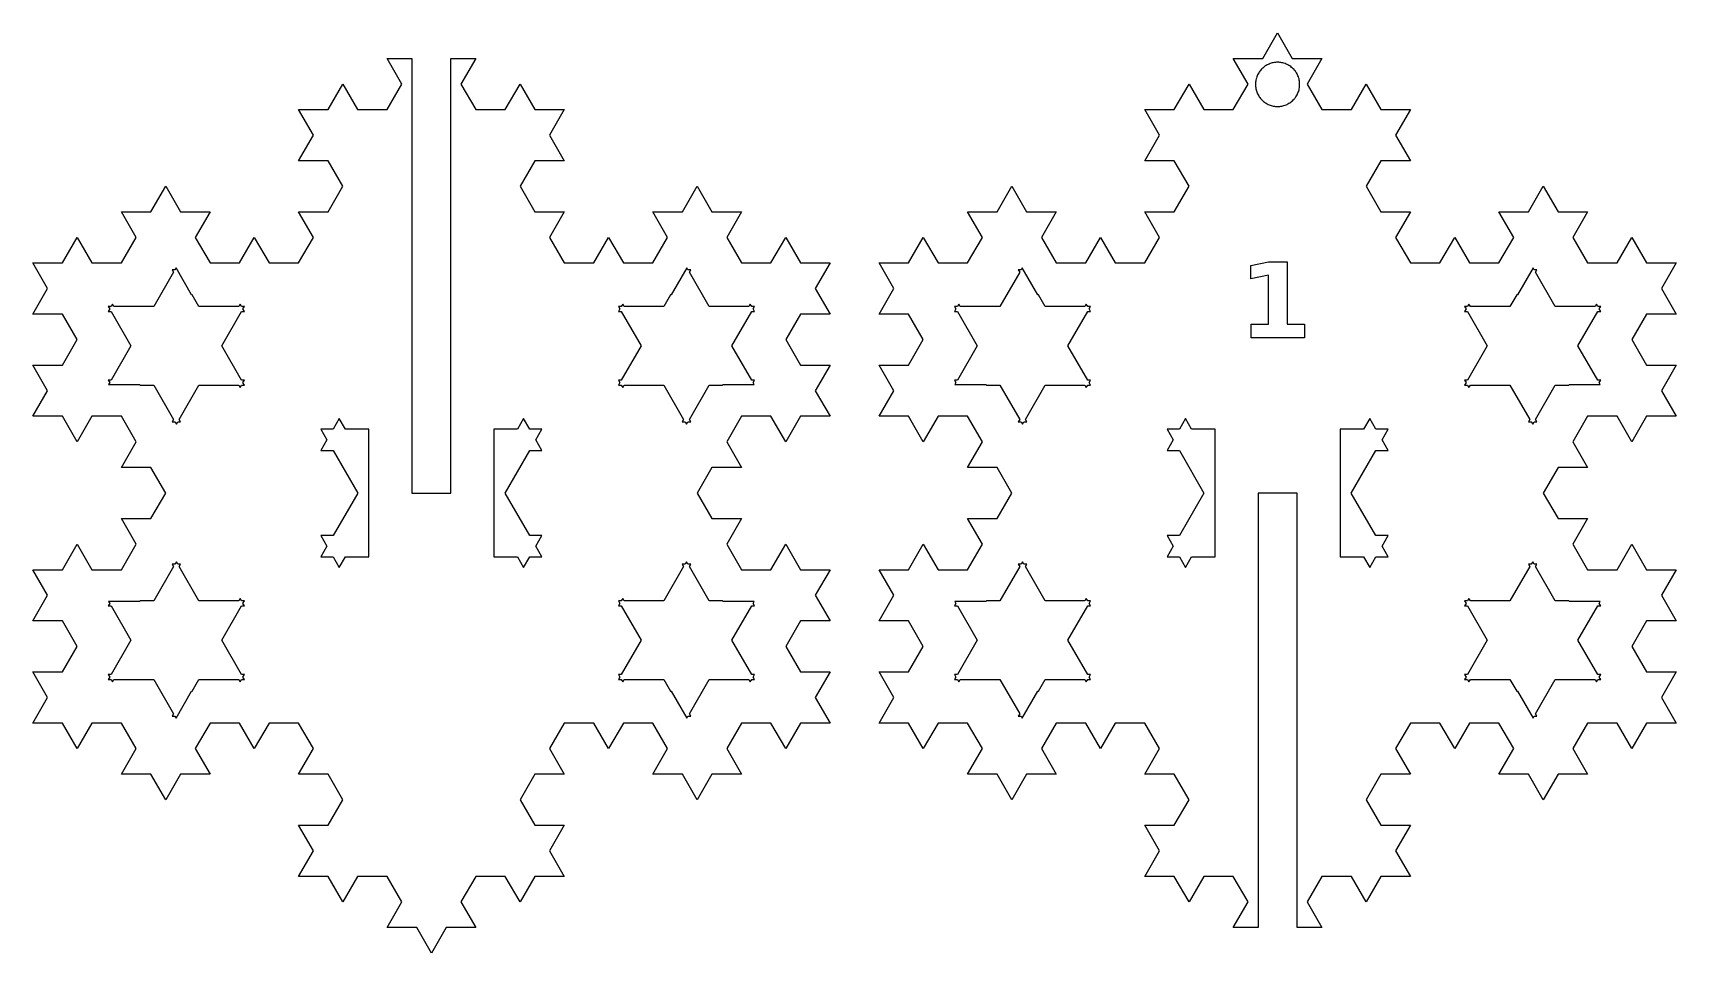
# Model space of a CAD drawing. Header units: millimetres. Extents: x -32 to 101, y -38 to 38.
import ezdxf

# ---------------------------------------------------------------- set-up
doc = ezdxf.new("R2010")
doc.units = ezdxf.units.MM
doc.layers.add('CUT', color=1, linetype='Continuous')
doc.layers.add('ENGRAVE', color=7, linetype='Continuous')

msp = doc.modelspace()

# ---------------------------------------------------------------- linework, layer by layer
at = {"layer": 'CUT'}
for points in [[(71.36, 33.33), (72.56, 31.25), (74.97, 31.25), (76.17, 33.33), (77.37, 31.25), (79.78, 31.25), (78.57, 29.17), (79.78, 27.08), (77.37, 27.08), (76.17, 25), (77.37, 22.92), (79.78, 22.92), (78.57, 20.83), (79.78, 18.75), (82.18, 18.75), (83.39, 20.83), (84.59, 18.75), (86.99, 18.75), (88.2, 20.83), (86.99, 22.92), (89.4, 22.92), (90.6, 25), (91.81, 22.92), (94.21, 22.92), (93.01, 20.83), (94.21, 18.75), (96.62, 18.75), (97.82, 20.83), (99.02, 18.75), (101.43, 18.75), (100.23, 16.67), (101.43, 14.58), (99.02, 14.58), (97.82, 12.5), (99.02, 10.42), (101.43, 10.42), (100.23, 8.33), (101.43, 6.25), (99.02, 6.25), (97.82, 4.17), (96.62, 6.25), (94.21, 6.25), (93.01, 4.17), (94.21, 2.08), (91.81, 2.08), (90.6, 0), (91.81, -2.08), (94.21, -2.08), (93.01, -4.17), (94.21, -6.25), (96.62, -6.25), (97.82, -4.17), (99.02, -6.25), (101.43, -6.25), (100.23, -8.33), (101.43, -10.42), (99.02, -10.42), (97.82, -12.5), (99.02, -14.58), (101.43, -14.58), (100.23, -16.67), (101.43, -18.75), (99.02, -18.75), (97.82, -20.83), (96.62, -18.75), (94.21, -18.75), (93.01, -20.83), (94.21, -22.92), (91.81, -22.92), (90.6, -25), (89.4, -22.92), (86.99, -22.92), (88.2, -20.83), (86.99, -18.75), (84.59, -18.75), (83.39, -20.83), (82.18, -18.75), (79.78, -18.75), (78.57, -20.83), (79.78, -22.92), (77.37, -22.92), (76.17, -25), (77.37, -27.08), (79.78, -27.08), (78.57, -29.17), (79.78, -31.25), (77.37, -31.25), (76.17, -33.33), (74.97, -31.25), (72.56, -31.25), (71.36, -33.33), (72.56, -35.42), (70.54, -35.42), (70.54, 0), (67.36, 0), (67.36, -35.42), (65.34, -35.42), (66.55, -33.33), (65.34, -31.25), (62.94, -31.25), (61.74, -33.33), (60.53, -31.25), (58.13, -31.25), (59.33, -29.17), (58.13, -27.08), (60.53, -27.08), (61.74, -25), (60.53, -22.92), (58.13, -22.92), (59.33, -20.83), (58.13, -18.75), (55.72, -18.75), (54.52, -20.83), (53.32, -18.75), (50.91, -18.75), (49.71, -20.83), (50.91, -22.92), (48.5, -22.92), (47.3, -25), (46.1, -22.92), (43.69, -22.92), (44.9, -20.83), (43.69, -18.75), (41.29, -18.75), (40.08, -20.83), (38.88, -18.75), (36.48, -18.75), (37.68, -16.67), (36.48, -14.58), (38.88, -14.58), (40.08, -12.5), (38.88, -10.42), (36.48, -10.42), (37.68, -8.33), (36.48, -6.25), (38.88, -6.25), (40.08, -4.17), (41.29, -6.25), (43.69, -6.25), (44.9, -4.17), (43.69, -2.08), (46.1, -2.08), (47.3, 0), (46.1, 2.08), (43.69, 2.08), (44.9, 4.17), (43.69, 6.25), (41.29, 6.25), (40.08, 4.17), (38.88, 6.25), (36.48, 6.25), (37.68, 8.33), (36.48, 10.42), (38.88, 10.42), (40.08, 12.5), (38.88, 14.58), (36.48, 14.58), (37.68, 16.67), (36.48, 18.75), (38.88, 18.75), (40.08, 20.83), (41.29, 18.75), (43.69, 18.75), (44.9, 20.83), (43.69, 22.92), (46.1, 22.92), (47.3, 25), (48.5, 22.92), (50.91, 22.92), (49.71, 20.83), (50.91, 18.75), (53.32, 18.75), (54.52, 20.83), (55.72, 18.75), (58.13, 18.75), (59.33, 20.83), (58.13, 22.92), (60.53, 22.92), (61.74, 25), (60.53, 27.08), (58.13, 27.08), (59.33, 29.17), (58.13, 31.25), (60.53, 31.25), (61.74, 33.33), (62.94, 31.25), (65.34, 31.25), (66.55, 33.33), (65.34, 35.42), (67.75, 35.42), (68.95, 37.5), (70.15, 35.42), (72.56, 35.42), (71.36, 33.33)], [(3.61, 35.42), (2.41, 33.33), (3.61, 31.25), (6.01, 31.25), (7.22, 33.33), (8.42, 31.25), (10.83, 31.25), (9.62, 29.17), (10.83, 27.08), (8.42, 27.08), (7.22, 25), (8.42, 22.92), (10.83, 22.92), (9.62, 20.83), (10.83, 18.75), (13.23, 18.75), (14.43, 20.83), (15.64, 18.75), (18.04, 18.75), (19.25, 20.83), (18.04, 22.92), (20.45, 22.92), (21.65, 25), (22.85, 22.92), (25.26, 22.92), (24.06, 20.83), (25.26, 18.75), (27.66, 18.75), (28.87, 20.83), (30.07, 18.75), (32.48, 18.75), (31.27, 16.67), (32.48, 14.58), (30.07, 14.58), (28.87, 12.5), (30.07, 10.42), (32.48, 10.42), (31.27, 8.33), (32.48, 6.25), (30.07, 6.25), (28.87, 4.17), (27.66, 6.25), (25.26, 6.25), (24.06, 4.17), (25.26, 2.08), (22.85, 2.08), (21.65, 0), (22.85, -2.08), (25.26, -2.08), (24.06, -4.17), (25.26, -6.25), (27.66, -6.25), (28.87, -4.17), (30.07, -6.25), (32.48, -6.25), (31.27, -8.33), (32.48, -10.42), (30.07, -10.42), (28.87, -12.5), (30.07, -14.58), (32.48, -14.58), (31.27, -16.67), (32.48, -18.75), (30.07, -18.75), (28.87, -20.83), (27.66, -18.75), (25.26, -18.75), (24.06, -20.83), (25.26, -22.92), (22.85, -22.92), (21.65, -25), (20.45, -22.92), (18.04, -22.92), (19.25, -20.83), (18.04, -18.75), (15.64, -18.75), (14.43, -20.83), (13.23, -18.75), (10.83, -18.75), (9.62, -20.83), (10.83, -22.92), (8.42, -22.92), (7.22, -25), (8.42, -27.08), (10.83, -27.08), (9.62, -29.17), (10.83, -31.25), (8.42, -31.25), (7.22, -33.33), (6.01, -31.25), (3.61, -31.25), (2.41, -33.33), (3.61, -35.42), (1.2, -35.42), (0, -37.5), (-1.2, -35.42), (-3.61, -35.42), (-2.41, -33.33), (-3.61, -31.25), (-6.01, -31.25), (-7.22, -33.33), (-8.42, -31.25), (-10.83, -31.25), (-9.62, -29.17), (-10.83, -27.08), (-8.42, -27.08), (-7.22, -25), (-8.42, -22.92), (-10.83, -22.92), (-9.62, -20.83), (-10.83, -18.75), (-13.23, -18.75), (-14.43, -20.83), (-15.64, -18.75), (-18.04, -18.75), (-19.25, -20.83), (-18.04, -22.92), (-20.45, -22.92), (-21.65, -25), (-22.85, -22.92), (-25.26, -22.92), (-24.06, -20.83), (-25.26, -18.75), (-27.66, -18.75), (-28.87, -20.83), (-30.07, -18.75), (-32.48, -18.75), (-31.27, -16.67), (-32.48, -14.58), (-30.07, -14.58), (-28.87, -12.5), (-30.07, -10.42), (-32.48, -10.42), (-31.27, -8.33), (-32.48, -6.25), (-30.07, -6.25), (-28.87, -4.17), (-27.66, -6.25), (-25.26, -6.25), (-24.06, -4.17), (-25.26, -2.08), (-22.85, -2.08), (-21.65, 0), (-22.85, 2.08), (-25.26, 2.08), (-24.06, 4.17), (-25.26, 6.25), (-27.66, 6.25), (-28.87, 4.17), (-30.07, 6.25), (-32.48, 6.25), (-31.27, 8.33), (-32.48, 10.42), (-30.07, 10.42), (-28.87, 12.5), (-30.07, 14.58), (-32.48, 14.58), (-31.27, 16.67), (-32.48, 18.75), (-30.07, 18.75), (-28.87, 20.83), (-27.66, 18.75), (-25.26, 18.75), (-24.06, 20.83), (-25.26, 22.92), (-22.85, 22.92), (-21.65, 25), (-20.45, 22.92), (-18.04, 22.92), (-19.25, 20.83), (-18.04, 18.75), (-15.64, 18.75), (-14.43, 20.83), (-13.23, 18.75), (-10.83, 18.75), (-9.62, 20.83), (-10.83, 22.92), (-8.42, 22.92), (-7.22, 25), (-8.42, 27.08), (-10.83, 27.08), (-9.62, 29.17), (-10.83, 31.25), (-8.42, 31.25), (-7.22, 33.33), (-6.01, 31.25), (-3.61, 31.25), (-2.41, 33.33), (-3.61, 35.42), (-1.59, 35.42), (-1.59, 0), (1.59, 0), (1.59, 35.42), (3.61, 35.42)], [(70.75, 33.39), (70.74, 33.48), (70.73, 33.56), (70.72, 33.65), (70.7, 33.74), (70.67, 33.82), (70.65, 33.91), (70.61, 33.99), (70.58, 34.07), (70.54, 34.15), (70.5, 34.23), (70.45, 34.3), (70.4, 34.37), (70.34, 34.44), (70.29, 34.51), (70.22, 34.57), (70.16, 34.63), (70.09, 34.69), (70.02, 34.75), (69.95, 34.8), (69.88, 34.84), (69.8, 34.89), (69.72, 34.93), (69.64, 34.96), (69.56, 34.99), (69.47, 35.02), (69.39, 35.05), (69.3, 35.07), (69.22, 35.08), (69.13, 35.09), (69.04, 35.1), (68.95, 35.1), (68.86, 35.1), (68.78, 35.09), (68.69, 35.08), (68.6, 35.07), (68.51, 35.05), (68.43, 35.02), (68.35, 34.99), (68.26, 34.96), (68.18, 34.93), (68.1, 34.89), (68.03, 34.84), (67.95, 34.8), (67.88, 34.75), (67.81, 34.69), (67.74, 34.63), (67.68, 34.57), (67.62, 34.51), (67.56, 34.44), (67.51, 34.37), (67.46, 34.3), (67.41, 34.23), (67.36, 34.15), (67.32, 34.07), (67.29, 33.99), (67.26, 33.91), (67.23, 33.82), (67.21, 33.74), (67.19, 33.65), (67.17, 33.56), (67.16, 33.48), (67.15, 33.39), (67.15, 33.3), (67.15, 33.21), (67.16, 33.12), (67.17, 33.04), (67.19, 32.95), (67.21, 32.86), (67.23, 32.78), (67.26, 32.69), (67.29, 32.61), (67.32, 32.53), (67.36, 32.45), (67.41, 32.37), (67.46, 32.3), (67.51, 32.23), (67.56, 32.16), (67.62, 32.09), (67.68, 32.03), (67.74, 31.97), (67.81, 31.91), (67.88, 31.85), (67.95, 31.8), (68.03, 31.76), (68.1, 31.71), (68.18, 31.67), (68.26, 31.64), (68.35, 31.61), (68.43, 31.58), (68.51, 31.55), (68.6, 31.53), (68.69, 31.52), (68.78, 31.51), (68.86, 31.5), (68.95, 31.5), (69.04, 31.5), (69.13, 31.51), (69.22, 31.52), (69.3, 31.53), (69.39, 31.55), (69.47, 31.58), (69.56, 31.61), (69.64, 31.64), (69.72, 31.67), (69.8, 31.71), (69.88, 31.76), (69.95, 31.8), (70.02, 31.85), (70.09, 31.91), (70.16, 31.97), (70.22, 32.03), (70.29, 32.09), (70.34, 32.16), (70.4, 32.23), (70.45, 32.3), (70.5, 32.37), (70.54, 32.45), (70.58, 32.53), (70.61, 32.61), (70.65, 32.69), (70.67, 32.78), (70.7, 32.86), (70.72, 32.95), (70.73, 33.04), (70.74, 33.12), (70.75, 33.21), (70.75, 33.3), (70.75, 33.39)], [(-26.1, 9.2), (-26.33, 9.2), (-26.21, 9), (-26.3, 8.85), (-23.76, 8.85), (-23.73, 8.8), (-22.63, 8.8), (-21.02, 6), (-21.13, 5.8), (-20.9, 5.8), (-20.78, 5.6), (-20.67, 5.8), (-20.44, 5.8), (-20.55, 6), (-18.94, 8.8), (-15.7, 8.8), (-15.59, 8.6), (-15.47, 8.8), (-15.24, 8.8), (-15.36, 9), (-15.24, 9.2), (-15.47, 9.2), (-17.09, 12), (-15.47, 14.8), (-15.24, 14.8), (-15.36, 15), (-15.24, 15.2), (-15.47, 15.2), (-15.59, 15.4), (-15.7, 15.2), (-18.94, 15.2), (-19.49, 16.15), (-19.54, 16.15), (-20.81, 18.35), (-20.9, 18.2), (-21.13, 18.2), (-21.02, 18), (-22.63, 15.2), (-25.87, 15.2), (-25.98, 15.4), (-26.1, 15.2), (-26.33, 15.2), (-26.21, 15), (-26.33, 14.8), (-26.1, 14.8), (-24.48, 12), (-26.1, 9.2)], [(15.47, 9.2), (15.24, 9.2), (15.36, 9), (15.24, 8.8), (15.47, 8.8), (15.59, 8.6), (15.7, 8.8), (18.94, 8.8), (20.55, 6), (20.44, 5.8), (20.67, 5.8), (20.78, 5.6), (20.9, 5.8), (21.13, 5.8), (21.02, 6), (22.63, 8.8), (23.73, 8.8), (23.76, 8.85), (26.3, 8.85), (26.21, 9), (26.33, 9.2), (26.1, 9.2), (24.48, 12), (26.1, 14.8), (26.33, 14.8), (26.21, 15), (26.33, 15.2), (26.1, 15.2), (25.98, 15.4), (25.87, 15.2), (22.63, 15.2), (21.02, 18), (21.13, 18.2), (20.9, 18.2), (20.81, 18.35), (19.54, 16.15), (19.49, 16.15), (18.94, 15.2), (15.7, 15.2), (15.59, 15.4), (15.47, 15.2), (15.24, 15.2), (15.36, 15), (15.24, 14.8), (15.47, 14.8), (17.09, 12), (15.47, 9.2)], [(42.62, 9.2), (42.74, 9), (42.65, 8.85), (45.19, 8.85), (45.22, 8.8), (46.32, 8.8), (47.94, 6), (47.82, 5.8), (48.05, 5.8), (48.17, 5.6), (48.28, 5.8), (48.51, 5.8), (48.4, 6), (50.01, 8.8), (53.25, 8.8), (53.36, 8.6), (53.48, 8.8), (53.71, 8.8), (53.59, 9), (53.71, 9.2), (53.48, 9.2), (51.86, 12), (53.48, 14.8), (53.71, 14.8), (53.59, 15), (53.71, 15.2), (53.48, 15.2), (53.36, 15.4), (53.25, 15.2), (50.01, 15.2), (49.47, 16.15), (49.41, 16.15), (48.14, 18.35), (48.05, 18.2), (47.82, 18.2), (47.94, 18), (46.32, 15.2), (43.09, 15.2), (42.97, 15.4), (42.86, 15.2), (42.62, 15.2), (42.74, 15), (42.62, 14.8), (42.86, 14.8), (44.47, 12), (42.86, 9.2), (42.62, 9.2)], [(84.19, 9.2), (84.31, 9), (84.19, 8.8), (84.42, 8.8), (84.54, 8.6), (84.66, 8.8), (87.89, 8.8), (89.51, 6), (89.39, 5.8), (89.62, 5.8), (89.74, 5.6), (89.85, 5.8), (90.08, 5.8), (89.97, 6), (91.58, 8.8), (92.68, 8.8), (92.71, 8.85), (95.25, 8.85), (95.16, 9), (95.28, 9.2), (95.05, 9.2), (93.43, 12), (95.05, 14.8), (95.28, 14.8), (95.16, 15), (95.28, 15.2), (95.05, 15.2), (94.93, 15.4), (94.82, 15.2), (91.58, 15.2), (89.97, 18), (90.08, 18.2), (89.85, 18.2), (89.77, 18.35), (88.5, 16.15), (88.44, 16.15), (87.89, 15.2), (84.66, 15.2), (84.54, 15.4), (84.42, 15.2), (84.19, 15.2), (84.31, 15), (84.19, 14.8), (84.42, 14.8), (86.04, 12), (84.42, 9.2), (84.19, 9.2)], [(-7.01, -5.2), (-5.09, -5.2), (-5.09, 5.2), (-7.01, 5.2), (-7.51, 6.07), (-8.01, 5.2), (-9.01, 5.2), (-8.51, 4.33), (-9.01, 3.47), (-8.01, 3.47), (-6, 0), (-8.01, -3.47), (-9.01, -3.47), (-8.51, -4.33), (-9.01, -5.2), (-8.01, -5.2), (-7.51, -6.07), (-7.01, -5.2)], [(7.51, 6.07), (7.01, 5.2), (5.09, 5.2), (5.09, -5.2), (7.01, -5.2), (7.51, -6.07), (8.01, -5.2), (9.01, -5.2), (8.51, -4.33), (9.01, -3.47), (8.01, -3.47), (6, 0), (8.01, 3.47), (9.01, 3.47), (8.51, 4.33), (9.01, 5.2), (8.01, 5.2), (7.51, 6.07)], [(63.86, -5.2), (63.86, 5.2), (61.95, 5.2), (61.45, 6.07), (60.95, 5.2), (59.95, 5.2), (60.45, 4.33), (59.95, 3.47), (60.95, 3.47), (62.95, 0), (60.95, -3.47), (59.95, -3.47), (60.45, -4.33), (59.95, -5.2), (60.95, -5.2), (61.45, -6.07), (61.95, -5.2), (63.86, -5.2)], [(75.96, 5.2), (74.04, 5.2), (74.04, -5.2), (75.96, -5.2), (76.46, -6.07), (76.96, -5.2), (77.96, -5.2), (77.46, -4.33), (77.96, -3.47), (76.96, -3.47), (74.96, 0), (76.96, 3.47), (77.96, 3.47), (77.46, 4.33), (77.96, 5.2), (76.96, 5.2), (76.46, 6.07), (75.96, 5.2)], [(-26.33, -14.8), (-26.21, -15), (-26.33, -15.2), (-26.1, -15.2), (-25.98, -15.4), (-25.87, -15.2), (-22.63, -15.2), (-21.02, -18), (-21.13, -18.2), (-20.9, -18.2), (-20.81, -18.35), (-19.54, -16.15), (-19.49, -16.15), (-18.94, -15.2), (-15.7, -15.2), (-15.59, -15.4), (-15.47, -15.2), (-15.24, -15.2), (-15.36, -15), (-15.24, -14.8), (-15.47, -14.8), (-17.09, -12), (-15.47, -9.2), (-15.24, -9.2), (-15.36, -9), (-15.24, -8.8), (-15.47, -8.8), (-15.59, -8.6), (-15.7, -8.8), (-18.94, -8.8), (-20.55, -6), (-20.44, -5.8), (-20.67, -5.8), (-20.78, -5.6), (-20.9, -5.8), (-21.13, -5.8), (-21.02, -6), (-22.63, -8.8), (-23.73, -8.8), (-23.76, -8.85), (-26.3, -8.85), (-26.21, -9), (-26.33, -9.2), (-26.1, -9.2), (-24.48, -12), (-26.1, -14.8), (-26.33, -14.8)], [(15.47, -14.8), (15.24, -14.8), (15.36, -15), (15.24, -15.2), (15.47, -15.2), (15.59, -15.4), (15.7, -15.2), (18.94, -15.2), (19.49, -16.15), (19.54, -16.15), (20.81, -18.35), (20.9, -18.2), (21.13, -18.2), (21.02, -18), (22.63, -15.2), (25.87, -15.2), (25.98, -15.4), (26.1, -15.2), (26.33, -15.2), (26.21, -15), (26.33, -14.8), (26.1, -14.8), (24.48, -12), (26.1, -9.2), (26.33, -9.2), (26.21, -9), (26.3, -8.85), (23.76, -8.85), (23.73, -8.8), (22.63, -8.8), (21.02, -6), (21.13, -5.8), (20.9, -5.8), (20.78, -5.6), (20.67, -5.8), (20.44, -5.8), (20.55, -6), (18.94, -8.8), (15.7, -8.8), (15.59, -8.6), (15.47, -8.8), (15.24, -8.8), (15.36, -9), (15.24, -9.2), (15.47, -9.2), (17.09, -12), (15.47, -14.8)], [(42.74, -15), (42.62, -15.2), (42.86, -15.2), (42.97, -15.4), (43.09, -15.2), (46.32, -15.2), (47.94, -18), (47.82, -18.2), (48.05, -18.2), (48.14, -18.35), (49.41, -16.15), (49.47, -16.15), (50.01, -15.2), (53.25, -15.2), (53.36, -15.4), (53.48, -15.2), (53.71, -15.2), (53.59, -15), (53.71, -14.8), (53.48, -14.8), (51.86, -12), (53.48, -9.2), (53.71, -9.2), (53.59, -9), (53.71, -8.8), (53.48, -8.8), (53.36, -8.6), (53.25, -8.8), (50.01, -8.8), (48.4, -6), (48.51, -5.8), (48.28, -5.8), (48.17, -5.6), (48.05, -5.8), (47.82, -5.8), (47.94, -6), (46.32, -8.8), (45.22, -8.8), (45.19, -8.85), (42.65, -8.85), (42.74, -9), (42.62, -9.2), (42.86, -9.2), (44.47, -12), (42.86, -14.8), (42.62, -14.8), (42.74, -15)], [(84.19, -14.8), (84.31, -15), (84.19, -15.2), (84.42, -15.2), (84.54, -15.4), (84.66, -15.2), (87.89, -15.2), (88.44, -16.15), (88.5, -16.15), (89.77, -18.35), (89.85, -18.2), (90.08, -18.2), (89.97, -18), (91.58, -15.2), (94.82, -15.2), (94.93, -15.4), (95.05, -15.2), (95.28, -15.2), (95.16, -15), (95.28, -14.8), (95.05, -14.8), (93.43, -12), (95.05, -9.2), (95.28, -9.2), (95.16, -9), (95.25, -8.85), (92.71, -8.85), (92.68, -8.8), (91.58, -8.8), (89.97, -6), (90.08, -5.8), (89.85, -5.8), (89.74, -5.6), (89.62, -5.8), (89.39, -5.8), (89.51, -6), (87.89, -8.8), (84.66, -8.8), (84.54, -8.6), (84.42, -8.8), (84.19, -8.8), (84.31, -9), (84.19, -9.2), (84.42, -9.2), (86.04, -12), (84.42, -14.8), (84.19, -14.8)]]:
    msp.add_lwpolyline(points, close=True, dxfattribs=at)
at = {"layer": 'ENGRAVE'}
msp.add_lwpolyline([(68.22, 13.75), (68.22, 17.76), (66.77, 17.46), (66.77, 18.55), (68.21, 18.85), (69.73, 18.85), (69.73, 13.75), (71.14, 13.75), (71.14, 12.65), (66.8, 12.65), (66.8, 13.75), (68.22, 13.75)], close=True, dxfattribs=at)

doc.saveas('drawing.dxf')
